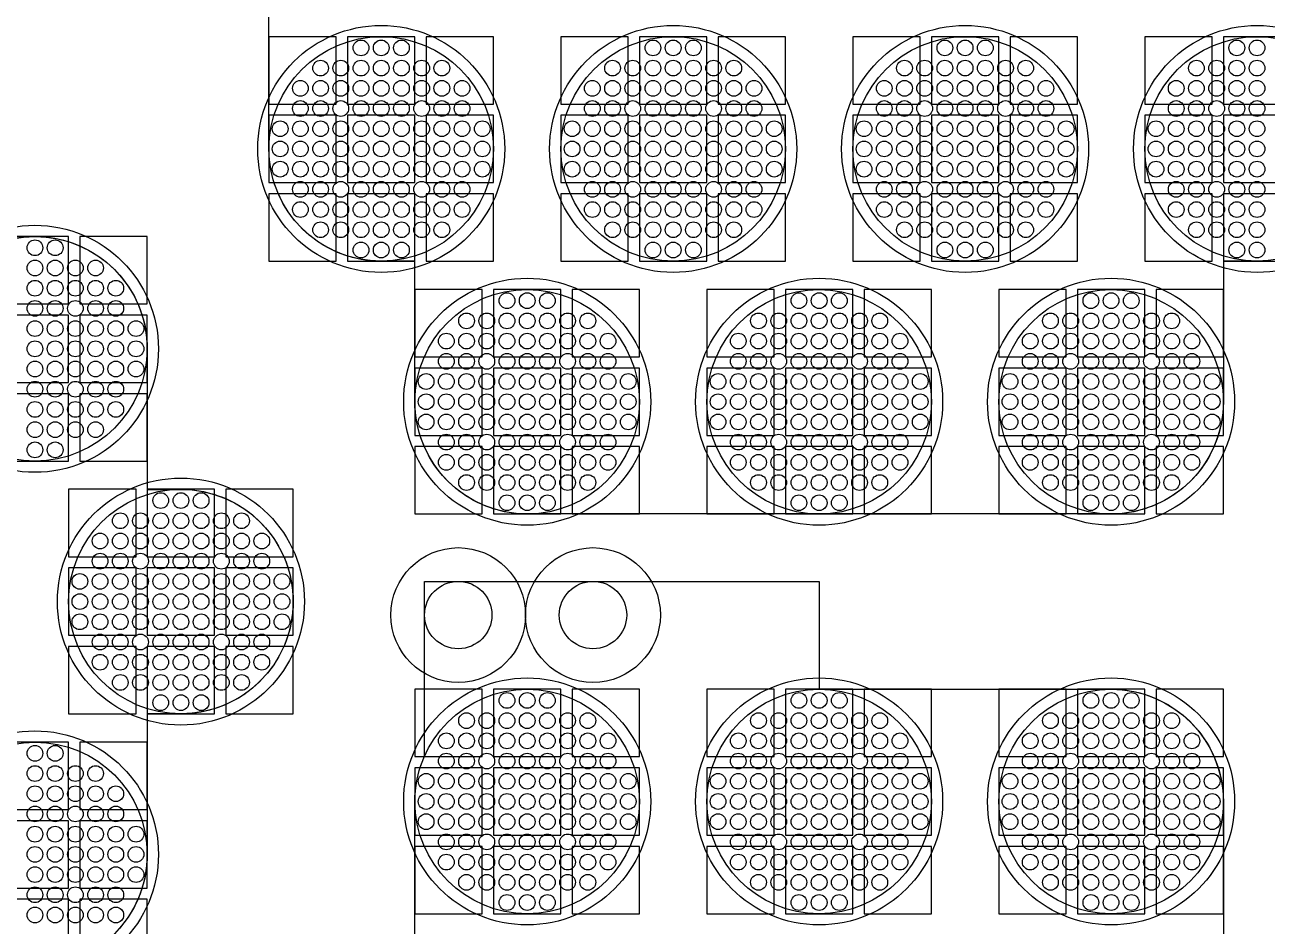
# Model space of a CAD drawing. Extents: x -49 to 54, y -38 to 38.
# Drawn here: x -17.14 to -11.61, y -6.16 to -2.14 of the extents above; entities that cross this region are included whole.
import ezdxf

# ---------------------------------------------------------------- set-up
doc = ezdxf.new("R2010")
doc.units = 0
for name, color, linetype in [('ADHESIVE_VIA_OPENINGS', 30, 'CONTINUOUS'), ('BACK_LAYER', 5, 'CONTINUOUS'), ('COND_LAYER_LOWER_ELECTRODE', 6, 'CONTINUOUS'), ('CONDUCTIVE_LAYER_BACK_LAYER', 2, 'CONTINUOUS'), ('EMITTER', 3, 'CONTINUOUS'), ('LOWER_ELECTRODE', 1, 'CONTINUOUS'), ('SUBSTRATE_VIA', 4, 'CONTINUOUS')]:
    doc.layers.add(name, color=color, linetype=linetype)

msp = doc.modelspace()

# ---------------------------------------------------------------- linework, layer by layer
at = {"layer": 'ADHESIVE_VIA_OPENINGS'}
for centre in [(-15.2116, -4.7726), (-14.6116, -4.7726)]:
    msp.add_circle(centre, 0.3, dxfattribs=at)
at = {"layer": 'BACK_LAYER'}
for points in [[(-16.0546, -2.4968), (-15.7546, -2.4968), (-15.7546, -2.1968), (-16.0546, -2.1968)], [(-15.7046, -2.4968), (-15.4046, -2.4968), (-15.4046, -2.1968), (-15.7046, -2.1968)], [(-15.3546, -2.4968), (-15.0546, -2.4968), (-15.0546, -2.1968), (-15.3546, -2.1968)], [(-14.7546, -2.4968), (-14.4546, -2.4968), (-14.4546, -2.1968), (-14.7546, -2.1968)], [(-14.4046, -2.4968), (-14.1046, -2.4968), (-14.1046, -2.1968), (-14.4046, -2.1968)], [(-14.0546, -2.4968), (-13.7546, -2.4968), (-13.7546, -2.1968), (-14.0546, -2.1968)], [(-13.4546, -2.4968), (-13.1546, -2.4968), (-13.1546, -2.1968), (-13.4546, -2.1968)], [(-13.1046, -2.4968), (-12.8046, -2.4968), (-12.8046, -2.1968), (-13.1046, -2.1968)], [(-12.7546, -2.4968), (-12.4546, -2.4968), (-12.4546, -2.1968), (-12.7546, -2.1968)], [(-12.1546, -2.4968), (-11.8546, -2.4968), (-11.8546, -2.1968), (-12.1546, -2.1968)], [(-11.8046, -2.4968), (-11.5046, -2.4968), (-11.5046, -2.1968), (-11.8046, -2.1968)], [(-16.0546, -2.8468), (-15.7546, -2.8468), (-15.7546, -2.5468), (-16.0546, -2.5468)], [(-15.7046, -2.8468), (-15.4046, -2.8468), (-15.4046, -2.5468), (-15.7046, -2.5468)], [(-15.3546, -2.8468), (-15.0546, -2.8468), (-15.0546, -2.5468), (-15.3546, -2.5468)], [(-14.7546, -2.8468), (-14.4546, -2.8468), (-14.4546, -2.5468), (-14.7546, -2.5468)], [(-14.4046, -2.8468), (-14.1046, -2.8468), (-14.1046, -2.5468), (-14.4046, -2.5468)], [(-14.0546, -2.8468), (-13.7546, -2.8468), (-13.7546, -2.5468), (-14.0546, -2.5468)], [(-13.4546, -2.8468), (-13.1546, -2.8468), (-13.1546, -2.5468), (-13.4546, -2.5468)], [(-13.1046, -2.8468), (-12.8046, -2.8468), (-12.8046, -2.5468), (-13.1046, -2.5468)], [(-12.7546, -2.8468), (-12.4546, -2.8468), (-12.4546, -2.5468), (-12.7546, -2.5468)], [(-12.1546, -2.8468), (-11.8546, -2.8468), (-11.8546, -2.5468), (-12.1546, -2.5468)], [(-11.8046, -2.8468), (-11.5046, -2.8468), (-11.5046, -2.5468), (-11.8046, -2.5468)], [(-16.0546, -3.1968), (-15.7546, -3.1968), (-15.7546, -2.8968), (-16.0546, -2.8968)], [(-15.7046, -3.1968), (-15.4046, -3.1968), (-15.4046, -2.8968), (-15.7046, -2.8968)], [(-15.3546, -3.1968), (-15.0546, -3.1968), (-15.0546, -2.8968), (-15.3546, -2.8968)], [(-14.7546, -3.1968), (-14.4546, -3.1968), (-14.4546, -2.8968), (-14.7546, -2.8968)], [(-14.4046, -3.1968), (-14.1046, -3.1968), (-14.1046, -2.8968), (-14.4046, -2.8968)], [(-14.0546, -3.1968), (-13.7546, -3.1968), (-13.7546, -2.8968), (-14.0546, -2.8968)], [(-13.4546, -3.1968), (-13.1546, -3.1968), (-13.1546, -2.8968), (-13.4546, -2.8968)], [(-13.1046, -3.1968), (-12.8046, -3.1968), (-12.8046, -2.8968), (-13.1046, -2.8968)], [(-12.7546, -3.1968), (-12.4546, -3.1968), (-12.4546, -2.8968), (-12.7546, -2.8968)], [(-12.1546, -3.1968), (-11.8546, -3.1968), (-11.8546, -2.8968), (-12.1546, -2.8968)], [(-11.8046, -3.1968), (-11.5046, -3.1968), (-11.5046, -2.8968), (-11.8046, -2.8968)], [(-17.2465, -3.387), (-16.9465, -3.387), (-16.9465, -3.087), (-17.2465, -3.087)], [(-16.8965, -3.387), (-16.5965, -3.387), (-16.5965, -3.087), (-16.8965, -3.087)], [(-15.4046, -3.6226), (-15.1046, -3.6226), (-15.1046, -3.3226), (-15.4046, -3.3226)], [(-15.0546, -3.6226), (-14.7546, -3.6226), (-14.7546, -3.3226), (-15.0546, -3.3226)], [(-14.7046, -3.6226), (-14.4046, -3.6226), (-14.4046, -3.3226), (-14.7046, -3.3226)], [(-14.1046, -3.6226), (-13.8046, -3.6226), (-13.8046, -3.3226), (-14.1046, -3.3226)], [(-13.7546, -3.6226), (-13.4546, -3.6226), (-13.4546, -3.3226), (-13.7546, -3.3226)], [(-13.4046, -3.6226), (-13.1046, -3.6226), (-13.1046, -3.3226), (-13.4046, -3.3226)], [(-12.8046, -3.6226), (-12.5046, -3.6226), (-12.5046, -3.3226), (-12.8046, -3.3226)], [(-12.4546, -3.6226), (-12.1546, -3.6226), (-12.1546, -3.3226), (-12.4546, -3.3226)], [(-12.1046, -3.6226), (-11.8046, -3.6226), (-11.8046, -3.3226), (-12.1046, -3.3226)], [(-17.2465, -3.737), (-16.9465, -3.737), (-16.9465, -3.437), (-17.2465, -3.437)], [(-16.8965, -3.737), (-16.5965, -3.737), (-16.5965, -3.437), (-16.8965, -3.437)], [(-15.4046, -3.9726), (-15.1046, -3.9726), (-15.1046, -3.6726), (-15.4046, -3.6726)], [(-15.0546, -3.9726), (-14.7546, -3.9726), (-14.7546, -3.6726), (-15.0546, -3.6726)], [(-14.7046, -3.9726), (-14.4046, -3.9726), (-14.4046, -3.6726), (-14.7046, -3.6726)], [(-14.1046, -3.9726), (-13.8046, -3.9726), (-13.8046, -3.6726), (-14.1046, -3.6726)], [(-13.7546, -3.9726), (-13.4546, -3.9726), (-13.4546, -3.6726), (-13.7546, -3.6726)], [(-13.4046, -3.9726), (-13.1046, -3.9726), (-13.1046, -3.6726), (-13.4046, -3.6726)], [(-12.8046, -3.9726), (-12.5046, -3.9726), (-12.5046, -3.6726), (-12.8046, -3.6726)], [(-12.4546, -3.9726), (-12.1546, -3.9726), (-12.1546, -3.6726), (-12.4546, -3.6726)], [(-12.1046, -3.9726), (-11.8046, -3.9726), (-11.8046, -3.6726), (-12.1046, -3.6726)], [(-17.2465, -4.087), (-16.9465, -4.087), (-16.9465, -3.787), (-17.2465, -3.787)], [(-16.8965, -4.087), (-16.5965, -4.087), (-16.5965, -3.787), (-16.8965, -3.787)], [(-15.4046, -4.3226), (-15.1046, -4.3226), (-15.1046, -4.0226), (-15.4046, -4.0226)], [(-15.0546, -4.3226), (-14.7546, -4.3226), (-14.7546, -4.0226), (-15.0546, -4.0226)], [(-14.7046, -4.3226), (-14.4046, -4.3226), (-14.4046, -4.0226), (-14.7046, -4.0226)], [(-14.1046, -4.3226), (-13.8046, -4.3226), (-13.8046, -4.0226), (-14.1046, -4.0226)], [(-13.7546, -4.3226), (-13.4546, -4.3226), (-13.4546, -4.0226), (-13.7546, -4.0226)], [(-13.4046, -4.3226), (-13.1046, -4.3226), (-13.1046, -4.0226), (-13.4046, -4.0226)], [(-12.8046, -4.3226), (-12.5046, -4.3226), (-12.5046, -4.0226), (-12.8046, -4.0226)], [(-12.4546, -4.3226), (-12.1546, -4.3226), (-12.1546, -4.0226), (-12.4546, -4.0226)], [(-12.1046, -4.3226), (-11.8046, -4.3226), (-11.8046, -4.0226), (-12.1046, -4.0226)], [(-16.9465, -4.5128), (-16.6465, -4.5128), (-16.6465, -4.2128), (-16.9465, -4.2128)], [(-16.5965, -4.5128), (-16.2965, -4.5128), (-16.2965, -4.2128), (-16.5965, -4.2128)], [(-16.2465, -4.5128), (-15.9465, -4.5128), (-15.9465, -4.2128), (-16.2465, -4.2128)], [(-16.9465, -4.8628), (-16.6465, -4.8628), (-16.6465, -4.5628), (-16.9465, -4.5628)], [(-16.5965, -4.8628), (-16.2965, -4.8628), (-16.2965, -4.5628), (-16.5965, -4.5628)], [(-16.2465, -4.8628), (-15.9465, -4.8628), (-15.9465, -4.5628), (-16.2465, -4.5628)], [(-16.9465, -5.2128), (-16.6465, -5.2128), (-16.6465, -4.9128), (-16.9465, -4.9128)], [(-16.5965, -5.2128), (-16.2965, -5.2128), (-16.2965, -4.9128), (-16.5965, -4.9128)], [(-16.2465, -5.2128), (-15.9465, -5.2128), (-15.9465, -4.9128), (-16.2465, -4.9128)], [(-15.4046, -5.403), (-15.1046, -5.403), (-15.1046, -5.103), (-15.4046, -5.103)], [(-15.0546, -5.403), (-14.7546, -5.403), (-14.7546, -5.103), (-15.0546, -5.103)], [(-14.7046, -5.403), (-14.4046, -5.403), (-14.4046, -5.103), (-14.7046, -5.103)], [(-14.1046, -5.403), (-13.8046, -5.403), (-13.8046, -5.103), (-14.1046, -5.103)], [(-13.7546, -5.403), (-13.4546, -5.403), (-13.4546, -5.103), (-13.7546, -5.103)], [(-13.4046, -5.403), (-13.1046, -5.403), (-13.1046, -5.103), (-13.4046, -5.103)], [(-12.8046, -5.403), (-12.5046, -5.403), (-12.5046, -5.103), (-12.8046, -5.103)], [(-12.4546, -5.403), (-12.1546, -5.403), (-12.1546, -5.103), (-12.4546, -5.103)], [(-12.1046, -5.403), (-11.8046, -5.403), (-11.8046, -5.103), (-12.1046, -5.103)], [(-17.2465, -5.6386), (-16.9465, -5.6386), (-16.9465, -5.3386), (-17.2465, -5.3386)], [(-16.8965, -5.6386), (-16.5965, -5.6386), (-16.5965, -5.3386), (-16.8965, -5.3386)], [(-15.4046, -5.753), (-15.1046, -5.753), (-15.1046, -5.453), (-15.4046, -5.453)], [(-15.0546, -5.753), (-14.7546, -5.753), (-14.7546, -5.453), (-15.0546, -5.453)], [(-14.7046, -5.753), (-14.4046, -5.753), (-14.4046, -5.453), (-14.7046, -5.453)], [(-14.1046, -5.753), (-13.8046, -5.753), (-13.8046, -5.453), (-14.1046, -5.453)], [(-13.7546, -5.753), (-13.4546, -5.753), (-13.4546, -5.453), (-13.7546, -5.453)], [(-13.4046, -5.753), (-13.1046, -5.753), (-13.1046, -5.453), (-13.4046, -5.453)], [(-12.8046, -5.753), (-12.5046, -5.753), (-12.5046, -5.453), (-12.8046, -5.453)], [(-12.4546, -5.753), (-12.1546, -5.753), (-12.1546, -5.453), (-12.4546, -5.453)], [(-12.1046, -5.753), (-11.8046, -5.753), (-11.8046, -5.453), (-12.1046, -5.453)], [(-17.2465, -5.9886), (-16.9465, -5.9886), (-16.9465, -5.6886), (-17.2465, -5.6886)], [(-16.8965, -5.9886), (-16.5965, -5.9886), (-16.5965, -5.6886), (-16.8965, -5.6886)], [(-15.4046, -6.103), (-15.1046, -6.103), (-15.1046, -5.803), (-15.4046, -5.803)], [(-15.0546, -6.103), (-14.7546, -6.103), (-14.7546, -5.803), (-15.0546, -5.803)], [(-14.7046, -6.103), (-14.4046, -6.103), (-14.4046, -5.803), (-14.7046, -5.803)], [(-14.1046, -6.103), (-13.8046, -6.103), (-13.8046, -5.803), (-14.1046, -5.803)], [(-13.7546, -6.103), (-13.4546, -6.103), (-13.4546, -5.803), (-13.7546, -5.803)], [(-13.4046, -6.103), (-13.1046, -6.103), (-13.1046, -5.803), (-13.4046, -5.803)], [(-12.8046, -6.103), (-12.5046, -6.103), (-12.5046, -5.803), (-12.8046, -5.803)], [(-12.4546, -6.103), (-12.1546, -6.103), (-12.1546, -5.803), (-12.4546, -5.803)], [(-12.1046, -6.103), (-11.8046, -6.103), (-11.8046, -5.803), (-12.1046, -5.803)], [(-17.2465, -6.3386), (-16.9465, -6.3386), (-16.9465, -6.0386), (-17.2465, -6.0386)], [(-16.8965, -6.3386), (-16.5965, -6.3386), (-16.5965, -6.0386), (-16.8965, -6.0386)]]:
    msp.add_lwpolyline(points, close=True, dxfattribs=at)
at = {"layer": 'COND_LAYER_LOWER_ELECTRODE'}
for centre in [(-15.5546, -2.6968), (-14.2546, -2.6968), (-12.9546, -2.6968), (-11.6546, -2.6968), (-17.0965, -3.587), (-14.9046, -3.8226), (-13.6046, -3.8226), (-12.3046, -3.8226), (-16.4465, -4.7128), (-14.9046, -5.603), (-13.6046, -5.603), (-12.3046, -5.603), (-17.0965, -5.8386)]:
    msp.add_circle(centre, 0.55, dxfattribs=at)
at = {"layer": 'CONDUCTIVE_LAYER_BACK_LAYER'}
for points in [[(-11.605, -3.1943), (-11.6248, -3.1959), (-11.6447, -3.1967), (-11.8046, -3.1967), (-11.8046, -3.8226), (-11.805, -3.8425), (-11.8062, -3.8623), (-11.8082, -3.8821), (-11.811, -3.9018), (-11.8145, -3.9214), (-11.8188, -3.9408), (-11.8239, -3.96), (-11.8297, -3.979), (-11.8363, -3.9978), (-11.8437, -4.0162), (-11.8517, -4.0344), (-11.8605, -4.0522), (-11.87, -4.0697), (-11.8802, -4.0868), (-11.891, -4.1035), (-11.9025, -4.1197), (-11.9146, -4.1354), (-11.9274, -4.1507), (-11.9407, -4.1654), (-11.9546, -4.1796), (-11.9691, -4.1933), (-11.9841, -4.2063), (-11.9996, -4.2188), (-12.0156, -4.2306), (-12.032, -4.2417), (-12.0489, -4.2523), (-12.0662, -4.2621), (-12.0839, -4.2712), (-12.1019, -4.2796), (-12.1202, -4.2873), (-12.1388, -4.2943), (-12.1577, -4.3005), (-12.1768, -4.306), (-12.1962, -4.3107), (-12.2156, -4.3146), (-12.2353, -4.3178), (-12.255, -4.3201), (-12.2748, -4.3217), (-12.2947, -4.3225), (-14.9146, -4.3225), (-14.9345, -4.3217), (-14.9543, -4.3201), (-14.974, -4.3178), (-14.9936, -4.3146), (-15.0131, -4.3107), (-15.0325, -4.306), (-15.0516, -4.3005), (-15.0705, -4.2943), (-15.0891, -4.2873), (-15.1074, -4.2796), (-15.1254, -4.2712), (-15.1431, -4.2621), (-15.1604, -4.2523), (-15.1772, -4.2417), (-15.1937, -4.2306), (-15.2097, -4.2188), (-15.2252, -4.2063), (-15.2402, -4.1933), (-15.2547, -4.1796), (-15.2686, -4.1654), (-15.2819, -4.1507), (-15.2947, -4.1354), (-15.3068, -4.1197), (-15.3183, -4.1035), (-15.3291, -4.0868), (-15.3393, -4.0697), (-15.3488, -4.0522), (-15.3576, -4.0344), (-15.3656, -4.0162), (-15.373, -3.9978), (-15.3796, -3.979), (-15.3854, -3.96), (-15.3905, -3.9408), (-15.3948, -3.9214), (-15.3983, -3.9018), (-15.4011, -3.8821), (-15.4031, -3.8623), (-15.4043, -3.8425), (-15.4046, -3.8226), (-15.4046, -3.1967), (-15.5646, -3.1967), (-15.5845, -3.1959), (-15.6043, -3.1943), (-15.624, -3.1919), (-15.6436, -3.1888), (-15.6631, -3.1849), (-15.6825, -3.1802), (-15.7016, -3.1747), (-15.7205, -3.1685), (-15.7391, -3.1615), (-15.7574, -3.1538), (-15.7754, -3.1454), (-15.7931, -3.1362), (-15.8104, -3.1264), (-15.8272, -3.1159), (-15.8437, -3.1047), (-15.8597, -3.0929), (-15.8752, -3.0805), (-15.8902, -3.0674), (-15.9047, -3.0538), (-15.9186, -3.0396), (-15.9319, -3.0249), (-15.9447, -3.0096), (-15.9568, -2.9939), (-15.9683, -2.9776), (-15.9791, -2.961), (-15.9893, -2.9439), (-15.9988, -2.9264), (-16.0076, -2.9086), (-16.0156, -2.8904), (-16.023, -2.8719), (-16.0296, -2.8532), (-16.0354, -2.8342), (-16.0405, -2.8149), (-16.0448, -2.7955), (-16.0483, -2.776), (-16.0511, -2.7563), (-16.0531, -2.7365), (-16.0543, -2.7166), (-16.0546, -2.6968), (-16.0546, -2.0708)], [(-17.2465, -3.0871), (-17.0866, -3.0871), (-17.0667, -3.0878), (-17.0469, -3.0894), (-17.0271, -3.0918), (-17.0075, -3.0949), (-16.988, -3.0989), (-16.9687, -3.1036), (-16.9496, -3.109), (-16.9307, -3.1152), (-16.9121, -3.1222), (-16.8937, -3.1299), (-16.8757, -3.1383), (-16.8581, -3.1475), (-16.8408, -3.1573), (-16.8239, -3.1678), (-16.8075, -3.179), (-16.7915, -3.1908), (-16.776, -3.2032), (-16.761, -3.2163), (-16.7465, -3.2299), (-16.7326, -3.2441), (-16.7192, -3.2588), (-16.7065, -3.2741), (-16.6943, -3.2899), (-16.6829, -3.3061), (-16.672, -3.3227), (-16.6618, -3.3398), (-16.6524, -3.3573), (-16.6436, -3.3751), (-16.6355, -3.3933), (-16.6282, -3.4118), (-16.6216, -3.4306), (-16.6158, -3.4496), (-16.6107, -3.4688), (-16.6064, -3.4882), (-16.6028, -3.5078), (-16.6001, -3.5274), (-16.5981, -3.5472), (-16.5969, -3.5671), (-16.5965, -3.587), (-16.5965, -4.2129), (-16.4366, -4.2129), (-16.4167, -4.2137), (-16.3969, -4.2153), (-16.3771, -4.2176), (-16.3575, -4.2208), (-16.338, -4.2247), (-16.3187, -4.2294), (-16.2996, -4.2349), (-16.2807, -4.2411), (-16.2621, -4.248), (-16.2437, -4.2557), (-16.2257, -4.2642), (-16.2081, -4.2733), (-16.1908, -4.2831), (-16.1739, -4.2936), (-16.1575, -4.3048), (-16.1415, -4.3166), (-16.126, -4.3291), (-16.111, -4.3421), (-16.0965, -4.3557), (-16.0826, -4.3699), (-16.0692, -4.3847), (-16.0565, -4.3999), (-16.0443, -4.4157), (-16.0329, -4.4319), (-16.022, -4.4486), (-16.0118, -4.4657), (-16.0024, -4.4831), (-15.9936, -4.501), (-15.9855, -4.5192), (-15.9782, -4.5376), (-15.9716, -4.5564), (-15.9658, -4.5754), (-15.9607, -4.5946), (-15.9564, -4.614), (-15.9528, -4.6336), (-15.9501, -4.6533), (-15.9481, -4.6731), (-15.9469, -4.6929), (-15.9465, -4.7128), (-15.9469, -4.7327), (-15.9481, -4.7525), (-15.9501, -4.7723), (-15.9528, -4.792), (-15.9564, -4.8116), (-15.9607, -4.831), (-15.9658, -4.8502), (-15.9716, -4.8692), (-15.9782, -4.8879), (-15.9855, -4.9064), (-15.9936, -4.9246), (-16.0024, -4.9424), (-16.0118, -4.9599), (-16.022, -4.977), (-16.0329, -4.9937), (-16.0443, -5.0099), (-16.0565, -5.0256), (-16.0692, -5.0409), (-16.0826, -5.0556), (-16.0965, -5.0698), (-16.111, -5.0835), (-16.126, -5.0965), (-16.1415, -5.109), (-16.1575, -5.1208), (-16.1739, -5.1319), (-16.1908, -5.1424), (-16.2081, -5.1523), (-16.2257, -5.1614), (-16.2437, -5.1698), (-16.2621, -5.1775), (-16.2807, -5.1845), (-16.2996, -5.1907), (-16.3187, -5.1962), (-16.338, -5.2009), (-16.3575, -5.2048), (-16.3771, -5.208), (-16.3969, -5.2103), (-16.4167, -5.2119), (-16.4366, -5.2127), (-16.5965, -5.2127), (-16.5965, -5.8386), (-16.5969, -5.8585), (-16.5981, -5.8783), (-16.6001, -5.8981), (-16.6028, -5.9178), (-16.6064, -5.9374), (-16.6107, -5.9568), (-16.6158, -5.976), (-16.6216, -5.995), (-16.6282, -6.0138), (-16.6355, -6.0323), (-16.6436, -6.0504), (-16.6524, -6.0683), (-16.6618, -6.0857), (-16.672, -6.1028), (-16.6829, -6.1195), (-16.6943, -6.1357), (-16.7065, -6.1515), (-16.7192, -6.1667)], [(-15.4046, -6.2289), (-15.4046, -5.603), (-15.4043, -5.5831), (-15.4031, -5.5633), (-15.4011, -5.5435), (-15.3983, -5.5238), (-15.3948, -5.5042), (-15.3905, -5.4848), (-15.3854, -5.4656), (-15.3796, -5.4466), (-15.373, -5.4278), (-15.3656, -5.4093), (-15.3616, -5.4002), (-15.3616, -4.6226), (-13.6046, -4.6226), (-13.6046, -5.1031), (-12.2947, -5.1031), (-12.2748, -5.1039), (-12.255, -5.1054), (-12.2353, -5.1078), (-12.2156, -5.111), (-12.1962, -5.1149), (-12.1768, -5.1196), (-12.1577, -5.1251), (-12.1388, -5.1313), (-12.1202, -5.1382), (-12.1019, -5.1459), (-12.0839, -5.1544), (-12.0662, -5.1635), (-12.0489, -5.1733), (-12.032, -5.1838), (-12.0156, -5.195), (-11.9996, -5.2068), (-11.9841, -5.2192), (-11.9691, -5.2323), (-11.9546, -5.2459), (-11.9407, -5.2601), (-11.9274, -5.2749), (-11.9146, -5.2901), (-11.9025, -5.3059), (-11.891, -5.3221), (-11.8802, -5.3388), (-11.87, -5.3559), (-11.8605, -5.3733), (-11.8517, -5.3912), (-11.8437, -5.4093), (-11.8363, -5.4278), (-11.8297, -5.4466), (-11.8239, -5.4656), (-11.8188, -5.4848), (-11.8145, -5.5042), (-11.811, -5.5238), (-11.8082, -5.5435), (-11.8062, -5.5633), (-11.805, -5.5831), (-11.8046, -5.603), (-11.8046, -6.2289)]]:
    msp.add_lwpolyline(points, dxfattribs=at)
at = {"layer": 'EMITTER'}
for centre in [(-15.5546, -2.6968), (-14.2546, -2.6968), (-12.9546, -2.6968), (-11.6546, -2.6968), (-17.0965, -3.587), (-14.9046, -3.8226), (-13.6046, -3.8226), (-12.3046, -3.8226), (-16.4465, -4.7128), (-14.9046, -5.603), (-13.6046, -5.603), (-12.3046, -5.603), (-17.0965, -5.8386)]:
    msp.add_circle(centre, 0.5, dxfattribs=at)
at = {"layer": 'LOWER_ELECTRODE'}
for centre in [(-15.6446, -2.2468), (-15.5546, -2.2468), (-15.4646, -2.2468), (-14.3446, -2.2468), (-14.2546, -2.2468), (-14.1646, -2.2468), (-13.0446, -2.2468), (-12.9546, -2.2468), (-12.8646, -2.2468), (-11.7446, -2.2468), (-11.6546, -2.2468), (-15.8246, -2.3368), (-15.7346, -2.3368), (-15.6446, -2.3368), (-15.5546, -2.3368), (-15.4646, -2.3368), (-15.3746, -2.3368), (-15.2846, -2.3368), (-14.5246, -2.3368), (-14.4346, -2.3368), (-14.3446, -2.3368), (-14.2546, -2.3368), (-14.1646, -2.3368), (-14.0746, -2.3368), (-13.9846, -2.3368), (-13.2246, -2.3368), (-13.1346, -2.3368), (-13.0446, -2.3368), (-12.9546, -2.3368), (-12.8646, -2.3368), (-12.7746, -2.3368), (-12.6846, -2.3368), (-11.9246, -2.3368), (-11.8346, -2.3368), (-11.7446, -2.3368), (-11.6546, -2.3368), (-15.9146, -2.4268), (-15.8246, -2.4268), (-15.7346, -2.4268), (-15.6446, -2.4268), (-15.5546, -2.4268), (-15.4646, -2.4268), (-15.3746, -2.4268), (-15.2846, -2.4268), (-15.1946, -2.4268), (-14.6146, -2.4268), (-14.5246, -2.4268), (-14.4346, -2.4268), (-14.3446, -2.4268), (-14.2546, -2.4268), (-14.1646, -2.4268), (-14.0746, -2.4268), (-13.9846, -2.4268), (-13.8946, -2.4268), (-13.3146, -2.4268), (-13.2246, -2.4268), (-13.1346, -2.4268), (-13.0446, -2.4268), (-12.9546, -2.4268), (-12.8646, -2.4268), (-12.7746, -2.4268), (-12.6846, -2.4268), (-12.5946, -2.4268), (-12.0146, -2.4268), (-11.9246, -2.4268), (-11.8346, -2.4268), (-11.7446, -2.4268), (-11.6546, -2.4268), (-15.9146, -2.5168), (-15.8246, -2.5168), (-15.7346, -2.5168), (-15.6446, -2.5168), (-15.5546, -2.5168), (-15.4646, -2.5168), (-15.3746, -2.5168), (-15.2846, -2.5168), (-15.1946, -2.5168), (-14.6146, -2.5168), (-14.5246, -2.5168), (-14.4346, -2.5168), (-14.3446, -2.5168), (-14.2546, -2.5168), (-14.1646, -2.5168), (-14.0746, -2.5168), (-13.9846, -2.5168), (-13.8946, -2.5168), (-13.3146, -2.5168), (-13.2246, -2.5168), (-13.1346, -2.5168), (-13.0446, -2.5168), (-12.9546, -2.5168), (-12.8646, -2.5168), (-12.7746, -2.5168), (-12.6846, -2.5168), (-12.5946, -2.5168), (-12.0146, -2.5168), (-11.9246, -2.5168), (-11.8346, -2.5168), (-11.7446, -2.5168), (-11.6546, -2.5168), (-16.0046, -2.6068), (-15.9146, -2.6068), (-15.8246, -2.6068), (-15.7346, -2.6068), (-15.6446, -2.6068), (-15.5546, -2.6068), (-15.4646, -2.6068), (-15.3746, -2.6068), (-15.2846, -2.6068), (-15.1946, -2.6068), (-15.1046, -2.6068), (-14.7046, -2.6068), (-14.6146, -2.6068), (-14.5246, -2.6068), (-14.4346, -2.6068), (-14.3446, -2.6068), (-14.2546, -2.6068), (-14.1646, -2.6068), (-14.0746, -2.6068), (-13.9846, -2.6068), (-13.8946, -2.6068), (-13.8046, -2.6068), (-13.4046, -2.6068), (-13.3146, -2.6068), (-13.2246, -2.6068), (-13.1346, -2.6068), (-13.0446, -2.6068), (-12.9546, -2.6068), (-12.8646, -2.6068), (-12.7746, -2.6068), (-12.6846, -2.6068), (-12.5946, -2.6068), (-12.5046, -2.6068), (-12.1046, -2.6068), (-12.0146, -2.6068), (-11.9246, -2.6068), (-11.8346, -2.6068), (-11.7446, -2.6068), (-11.6546, -2.6068), (-16.0046, -2.6968), (-15.9146, -2.6968), (-15.8246, -2.6968), (-15.7346, -2.6968), (-15.6446, -2.6968), (-15.5546, -2.6968), (-15.4646, -2.6968), (-15.3746, -2.6968), (-15.2846, -2.6968), (-15.1946, -2.6968), (-15.1046, -2.6968), (-14.7046, -2.6968), (-14.6146, -2.6968), (-14.5246, -2.6968), (-14.4346, -2.6968), (-14.3446, -2.6968), (-14.2546, -2.6968), (-14.1646, -2.6968), (-14.0746, -2.6968), (-13.9846, -2.6968), (-13.8946, -2.6968), (-13.8046, -2.6968), (-13.4046, -2.6968), (-13.3146, -2.6968), (-13.2246, -2.6968), (-13.1346, -2.6968), (-13.0446, -2.6968), (-12.9546, -2.6968), (-12.8646, -2.6968), (-12.7746, -2.6968), (-12.6846, -2.6968), (-12.5946, -2.6968), (-12.5046, -2.6968), (-12.1046, -2.6968), (-12.0146, -2.6968), (-11.9246, -2.6968), (-11.8346, -2.6968), (-11.7446, -2.6968), (-11.6546, -2.6968), (-16.0046, -2.7868), (-15.9146, -2.7868), (-15.8246, -2.7868), (-15.7346, -2.7868), (-15.6446, -2.7868), (-15.5546, -2.7868), (-15.4646, -2.7868), (-15.3746, -2.7868), (-15.2846, -2.7868), (-15.1946, -2.7868), (-15.1046, -2.7868), (-14.7046, -2.7868), (-14.6146, -2.7868), (-14.5246, -2.7868), (-14.4346, -2.7868), (-14.3446, -2.7868), (-14.2546, -2.7868), (-14.1646, -2.7868), (-14.0746, -2.7868), (-13.9846, -2.7868), (-13.8946, -2.7868), (-13.8046, -2.7868), (-13.4046, -2.7868), (-13.3146, -2.7868), (-13.2246, -2.7868), (-13.1346, -2.7868), (-13.0446, -2.7868), (-12.9546, -2.7868), (-12.8646, -2.7868), (-12.7746, -2.7868), (-12.6846, -2.7868), (-12.5946, -2.7868), (-12.5046, -2.7868), (-12.1046, -2.7868), (-12.0146, -2.7868), (-11.9246, -2.7868), (-11.8346, -2.7868), (-11.7446, -2.7868), (-11.6546, -2.7868), (-15.9146, -2.8768), (-15.8246, -2.8768), (-15.7346, -2.8768), (-15.6446, -2.8768), (-15.5546, -2.8768), (-15.4646, -2.8768), (-15.3746, -2.8768), (-15.2846, -2.8768), (-15.1946, -2.8768), (-14.6146, -2.8768), (-14.5246, -2.8768), (-14.4346, -2.8768), (-14.3446, -2.8768), (-14.2546, -2.8768), (-14.1646, -2.8768), (-14.0746, -2.8768), (-13.9846, -2.8768), (-13.8946, -2.8768), (-13.3146, -2.8768), (-13.2246, -2.8768), (-13.1346, -2.8768), (-13.0446, -2.8768), (-12.9546, -2.8768), (-12.8646, -2.8768), (-12.7746, -2.8768), (-12.6846, -2.8768), (-12.5946, -2.8768), (-12.0146, -2.8768), (-11.9246, -2.8768), (-11.8346, -2.8768), (-11.7446, -2.8768), (-11.6546, -2.8768), (-15.9146, -2.9668), (-15.8246, -2.9668), (-15.7346, -2.9668), (-15.6446, -2.9668), (-15.5546, -2.9668), (-15.4646, -2.9668), (-15.3746, -2.9668), (-15.2846, -2.9668), (-15.1946, -2.9668), (-14.6146, -2.9668), (-14.5246, -2.9668), (-14.4346, -2.9668), (-14.3446, -2.9668), (-14.2546, -2.9668), (-14.1646, -2.9668), (-14.0746, -2.9668), (-13.9846, -2.9668), (-13.8946, -2.9668), (-13.3146, -2.9668), (-13.2246, -2.9668), (-13.1346, -2.9668), (-13.0446, -2.9668), (-12.9546, -2.9668), (-12.8646, -2.9668), (-12.7746, -2.9668), (-12.6846, -2.9668), (-12.5946, -2.9668), (-12.0146, -2.9668), (-11.9246, -2.9668), (-11.8346, -2.9668), (-11.7446, -2.9668), (-11.6546, -2.9668), (-15.8246, -3.0568), (-15.7346, -3.0568), (-15.6446, -3.0568), (-15.5546, -3.0568), (-15.4646, -3.0568), (-15.3746, -3.0568), (-15.2846, -3.0568), (-14.5246, -3.0568), (-14.4346, -3.0568), (-14.3446, -3.0568), (-14.2546, -3.0568), (-14.1646, -3.0568), (-14.0746, -3.0568), (-13.9846, -3.0568), (-13.2246, -3.0568), (-13.1346, -3.0568), (-13.0446, -3.0568), (-12.9546, -3.0568), (-12.8646, -3.0568), (-12.7746, -3.0568), (-12.6846, -3.0568), (-11.9246, -3.0568), (-11.8346, -3.0568), (-11.7446, -3.0568), (-11.6546, -3.0568), (-17.0965, -3.137), (-17.0065, -3.137), (-15.6446, -3.1468), (-15.5546, -3.1468), (-15.4646, -3.1468), (-14.3446, -3.1468), (-14.2546, -3.1468), (-14.1646, -3.1468), (-13.0446, -3.1468), (-12.9546, -3.1468), (-12.8646, -3.1468), (-11.7446, -3.1468), (-11.6546, -3.1468), (-17.0965, -3.227), (-17.0065, -3.227), (-16.9165, -3.227), (-16.8265, -3.227), (-17.0965, -3.317), (-17.0065, -3.317), (-16.9165, -3.317), (-16.8265, -3.317), (-16.7365, -3.317), (-17.0965, -3.407), (-17.0065, -3.407), (-16.9165, -3.407), (-16.8265, -3.407), (-16.7365, -3.407), (-14.9946, -3.3726), (-14.9046, -3.3726), (-14.8146, -3.3726), (-13.6946, -3.3726), (-13.6046, -3.3726), (-13.5146, -3.3726), (-12.3946, -3.3726), (-12.3046, -3.3726), (-12.2146, -3.3726), (-15.1746, -3.4626), (-15.0846, -3.4626), (-14.9946, -3.4626), (-14.9046, -3.4626), (-14.8146, -3.4626), (-14.7246, -3.4626), (-14.6346, -3.4626), (-13.8746, -3.4626), (-13.7846, -3.4626), (-13.6946, -3.4626), (-13.6046, -3.4626), (-13.5146, -3.4626), (-13.4246, -3.4626), (-13.3346, -3.4626), (-12.5746, -3.4626), (-12.4846, -3.4626), (-12.3946, -3.4626), (-12.3046, -3.4626), (-12.2146, -3.4626), (-12.1246, -3.4626), (-12.0346, -3.4626), (-17.0965, -3.497), (-17.0065, -3.497), (-16.9165, -3.497), (-16.8265, -3.497), (-16.7365, -3.497), (-16.6465, -3.497), (-15.2646, -3.5526), (-15.1746, -3.5526), (-15.0846, -3.5526), (-14.9946, -3.5526), (-14.9046, -3.5526), (-14.8146, -3.5526), (-14.7246, -3.5526), (-14.6346, -3.5526), (-14.5446, -3.5526), (-13.9646, -3.5526), (-13.8746, -3.5526), (-13.7846, -3.5526), (-13.6946, -3.5526), (-13.6046, -3.5526), (-13.5146, -3.5526), (-13.4246, -3.5526), (-13.3346, -3.5526), (-13.2446, -3.5526), (-12.6646, -3.5526), (-12.5746, -3.5526), (-12.4846, -3.5526), (-12.3946, -3.5526), (-12.3046, -3.5526), (-12.2146, -3.5526), (-12.1246, -3.5526), (-12.0346, -3.5526), (-11.9446, -3.5526), (-17.0965, -3.587), (-17.0065, -3.587), (-16.9165, -3.587), (-16.8265, -3.587), (-16.7365, -3.587), (-16.6465, -3.587), (-17.0965, -3.677), (-17.0065, -3.677), (-16.9165, -3.677), (-16.8265, -3.677), (-16.7365, -3.677), (-16.6465, -3.677), (-15.2646, -3.6426), (-15.1746, -3.6426), (-15.0846, -3.6426), (-14.9946, -3.6426), (-14.9046, -3.6426), (-14.8146, -3.6426), (-14.7246, -3.6426), (-14.6346, -3.6426), (-14.5446, -3.6426), (-13.9646, -3.6426), (-13.8746, -3.6426), (-13.7846, -3.6426), (-13.6946, -3.6426), (-13.6046, -3.6426), (-13.5146, -3.6426), (-13.4246, -3.6426), (-13.3346, -3.6426), (-13.2446, -3.6426), (-12.6646, -3.6426), (-12.5746, -3.6426), (-12.4846, -3.6426), (-12.3946, -3.6426), (-12.3046, -3.6426), (-12.2146, -3.6426), (-12.1246, -3.6426), (-12.0346, -3.6426), (-11.9446, -3.6426), (-15.3546, -3.7326), (-15.2646, -3.7326), (-15.1746, -3.7326), (-15.0846, -3.7326), (-14.9946, -3.7326), (-14.9046, -3.7326), (-14.8146, -3.7326), (-14.7246, -3.7326), (-14.6346, -3.7326), (-14.5446, -3.7326), (-14.4546, -3.7326), (-14.0546, -3.7326), (-13.9646, -3.7326), (-13.8746, -3.7326), (-13.7846, -3.7326), (-13.6946, -3.7326), (-13.6046, -3.7326), (-13.5146, -3.7326), (-13.4246, -3.7326), (-13.3346, -3.7326), (-13.2446, -3.7326), (-13.1546, -3.7326), (-12.7546, -3.7326), (-12.6646, -3.7326), (-12.5746, -3.7326), (-12.4846, -3.7326), (-12.3946, -3.7326), (-12.3046, -3.7326), (-12.2146, -3.7326), (-12.1246, -3.7326), (-12.0346, -3.7326), (-11.9446, -3.7326), (-11.8546, -3.7326), (-17.0965, -3.767), (-17.0065, -3.767), (-16.9165, -3.767), (-16.8265, -3.767), (-16.7365, -3.767), (-15.3546, -3.8226), (-15.2646, -3.8226), (-15.1746, -3.8226), (-15.0846, -3.8226), (-14.9946, -3.8226), (-14.9046, -3.8226), (-14.8146, -3.8226), (-14.7246, -3.8226), (-14.6346, -3.8226), (-14.5446, -3.8226), (-14.4546, -3.8226), (-14.0546, -3.8226), (-13.9646, -3.8226), (-13.8746, -3.8226), (-13.7846, -3.8226), (-13.6946, -3.8226), (-13.6046, -3.8226), (-13.5146, -3.8226), (-13.4246, -3.8226), (-13.3346, -3.8226), (-13.2446, -3.8226), (-13.1546, -3.8226), (-12.7546, -3.8226), (-12.6646, -3.8226), (-12.5746, -3.8226), (-12.4846, -3.8226), (-12.3946, -3.8226), (-12.3046, -3.8226), (-12.2146, -3.8226), (-12.1246, -3.8226), (-12.0346, -3.8226), (-11.9446, -3.8226), (-11.8546, -3.8226), (-17.0965, -3.857), (-17.0065, -3.857), (-16.9165, -3.857), (-16.8265, -3.857), (-16.7365, -3.857), (-17.0965, -3.947), (-17.0065, -3.947), (-16.9165, -3.947), (-16.8265, -3.947), (-15.3546, -3.9126), (-15.2646, -3.9126), (-15.1746, -3.9126), (-15.0846, -3.9126), (-14.9946, -3.9126), (-14.9046, -3.9126), (-14.8146, -3.9126), (-14.7246, -3.9126), (-14.6346, -3.9126), (-14.5446, -3.9126), (-14.4546, -3.9126), (-14.0546, -3.9126), (-13.9646, -3.9126), (-13.8746, -3.9126), (-13.7846, -3.9126), (-13.6946, -3.9126), (-13.6046, -3.9126), (-13.5146, -3.9126), (-13.4246, -3.9126), (-13.3346, -3.9126), (-13.2446, -3.9126), (-13.1546, -3.9126), (-12.7546, -3.9126), (-12.6646, -3.9126), (-12.5746, -3.9126), (-12.4846, -3.9126), (-12.3946, -3.9126), (-12.3046, -3.9126), (-12.2146, -3.9126), (-12.1246, -3.9126), (-12.0346, -3.9126), (-11.9446, -3.9126), (-11.8546, -3.9126), (-15.2646, -4.0026), (-15.1746, -4.0026), (-15.0846, -4.0026), (-14.9946, -4.0026), (-14.9046, -4.0026), (-14.8146, -4.0026), (-14.7246, -4.0026), (-14.6346, -4.0026), (-14.5446, -4.0026), (-13.9646, -4.0026), (-13.8746, -4.0026), (-13.7846, -4.0026), (-13.6946, -4.0026), (-13.6046, -4.0026), (-13.5146, -4.0026), (-13.4246, -4.0026), (-13.3346, -4.0026), (-13.2446, -4.0026), (-12.6646, -4.0026), (-12.5746, -4.0026), (-12.4846, -4.0026), (-12.3946, -4.0026), (-12.3046, -4.0026), (-12.2146, -4.0026), (-12.1246, -4.0026), (-12.0346, -4.0026), (-11.9446, -4.0026), (-17.0965, -4.037), (-17.0065, -4.037), (-15.2646, -4.0926), (-15.1746, -4.0926), (-15.0846, -4.0926), (-14.9946, -4.0926), (-14.9046, -4.0926), (-14.8146, -4.0926), (-14.7246, -4.0926), (-14.6346, -4.0926), (-14.5446, -4.0926), (-13.9646, -4.0926), (-13.8746, -4.0926), (-13.7846, -4.0926), (-13.6946, -4.0926), (-13.6046, -4.0926), (-13.5146, -4.0926), (-13.4246, -4.0926), (-13.3346, -4.0926), (-13.2446, -4.0926), (-12.6646, -4.0926), (-12.5746, -4.0926), (-12.4846, -4.0926), (-12.3946, -4.0926), (-12.3046, -4.0926), (-12.2146, -4.0926), (-12.1246, -4.0926), (-12.0346, -4.0926), (-11.9446, -4.0926), (-15.1746, -4.1826), (-15.0846, -4.1826), (-14.9946, -4.1826), (-14.9046, -4.1826), (-14.8146, -4.1826), (-14.7246, -4.1826), (-14.6346, -4.1826), (-13.8746, -4.1826), (-13.7846, -4.1826), (-13.6946, -4.1826), (-13.6046, -4.1826), (-13.5146, -4.1826), (-13.4246, -4.1826), (-13.3346, -4.1826), (-12.5746, -4.1826), (-12.4846, -4.1826), (-12.3946, -4.1826), (-12.3046, -4.1826), (-12.2146, -4.1826), (-12.1246, -4.1826), (-12.0346, -4.1826), (-16.5365, -4.2628), (-16.4465, -4.2628), (-16.3565, -4.2628), (-14.9946, -4.2726), (-14.9046, -4.2726), (-14.8146, -4.2726), (-13.6946, -4.2726), (-13.6046, -4.2726), (-13.5146, -4.2726), (-12.3946, -4.2726), (-12.3046, -4.2726), (-12.2146, -4.2726), (-16.7165, -4.3528), (-16.6265, -4.3528), (-16.5365, -4.3528), (-16.4465, -4.3528), (-16.3565, -4.3528), (-16.2665, -4.3528), (-16.1765, -4.3528), (-16.8065, -4.4428), (-16.7165, -4.4428), (-16.6265, -4.4428), (-16.5365, -4.4428), (-16.4465, -4.4428), (-16.3565, -4.4428), (-16.2665, -4.4428), (-16.1765, -4.4428), (-16.0865, -4.4428), (-16.8065, -4.5328), (-16.7165, -4.5328), (-16.6265, -4.5328), (-16.5365, -4.5328), (-16.4465, -4.5328), (-16.3565, -4.5328), (-16.2665, -4.5328), (-16.1765, -4.5328), (-16.0865, -4.5328), (-16.8965, -4.6228), (-16.8065, -4.6228), (-16.7165, -4.6228), (-16.6265, -4.6228), (-16.5365, -4.6228), (-16.4465, -4.6228), (-16.3565, -4.6228), (-16.2665, -4.6228), (-16.1765, -4.6228), (-16.0865, -4.6228), (-15.9965, -4.6228), (-16.8965, -4.7128), (-16.8065, -4.7128), (-16.7165, -4.7128), (-16.6265, -4.7128), (-16.5365, -4.7128), (-16.4465, -4.7128), (-16.3565, -4.7128), (-16.2665, -4.7128), (-16.1765, -4.7128), (-16.0865, -4.7128), (-15.9965, -4.7128), (-16.8965, -4.8028), (-16.8065, -4.8028), (-16.7165, -4.8028), (-16.6265, -4.8028), (-16.5365, -4.8028), (-16.4465, -4.8028), (-16.3565, -4.8028), (-16.2665, -4.8028), (-16.1765, -4.8028), (-16.0865, -4.8028), (-15.9965, -4.8028), (-16.8065, -4.8928), (-16.7165, -4.8928), (-16.6265, -4.8928), (-16.5365, -4.8928), (-16.4465, -4.8928), (-16.3565, -4.8928), (-16.2665, -4.8928), (-16.1765, -4.8928), (-16.0865, -4.8928), (-16.8065, -4.9828), (-16.7165, -4.9828), (-16.6265, -4.9828), (-16.5365, -4.9828), (-16.4465, -4.9828), (-16.3565, -4.9828), (-16.2665, -4.9828), (-16.1765, -4.9828), (-16.0865, -4.9828), (-16.7165, -5.0728), (-16.6265, -5.0728), (-16.5365, -5.0728), (-16.4465, -5.0728), (-16.3565, -5.0728), (-16.2665, -5.0728), (-16.1765, -5.0728), (-16.5365, -5.1628), (-16.4465, -5.1628), (-16.3565, -5.1628), (-14.9946, -5.153), (-14.9046, -5.153), (-14.8146, -5.153), (-13.6946, -5.153), (-13.6046, -5.153), (-13.5146, -5.153), (-12.3946, -5.153), (-12.3046, -5.153), (-12.2146, -5.153), (-15.1746, -5.243), (-15.0846, -5.243), (-14.9946, -5.243), (-14.9046, -5.243), (-14.8146, -5.243), (-14.7246, -5.243), (-14.6346, -5.243), (-13.8746, -5.243), (-13.7846, -5.243), (-13.6946, -5.243), (-13.6046, -5.243), (-13.5146, -5.243), (-13.4246, -5.243), (-13.3346, -5.243), (-12.5746, -5.243), (-12.4846, -5.243), (-12.3946, -5.243), (-12.3046, -5.243), (-12.2146, -5.243), (-12.1246, -5.243), (-12.0346, -5.243), (-15.2646, -5.333), (-15.1746, -5.333), (-15.0846, -5.333), (-14.9946, -5.333), (-14.9046, -5.333), (-14.8146, -5.333), (-14.7246, -5.333), (-14.6346, -5.333), (-14.5446, -5.333), (-13.9646, -5.333), (-13.8746, -5.333), (-13.7846, -5.333), (-13.6946, -5.333), (-13.6046, -5.333), (-13.5146, -5.333), (-13.4246, -5.333), (-13.3346, -5.333), (-13.2446, -5.333), (-12.6646, -5.333), (-12.5746, -5.333), (-12.4846, -5.333), (-12.3946, -5.333), (-12.3046, -5.333), (-12.2146, -5.333), (-12.1246, -5.333), (-12.0346, -5.333), (-11.9446, -5.333), (-17.0965, -5.3886), (-17.0065, -5.3886), (-15.2646, -5.423), (-15.1746, -5.423), (-15.0846, -5.423), (-14.9946, -5.423), (-14.9046, -5.423), (-14.8146, -5.423), (-14.7246, -5.423), (-14.6346, -5.423), (-14.5446, -5.423), (-13.9646, -5.423), (-13.8746, -5.423), (-13.7846, -5.423), (-13.6946, -5.423), (-13.6046, -5.423), (-13.5146, -5.423), (-13.4246, -5.423), (-13.3346, -5.423), (-13.2446, -5.423), (-12.6646, -5.423), (-12.5746, -5.423), (-12.4846, -5.423), (-12.3946, -5.423), (-12.3046, -5.423), (-12.2146, -5.423), (-12.1246, -5.423), (-12.0346, -5.423), (-11.9446, -5.423), (-17.0965, -5.4786), (-17.0065, -5.4786), (-16.9165, -5.4786), (-16.8265, -5.4786), (-15.3546, -5.513), (-15.2646, -5.513), (-15.1746, -5.513), (-15.0846, -5.513), (-14.9946, -5.513), (-14.9046, -5.513), (-14.8146, -5.513), (-14.7246, -5.513), (-14.6346, -5.513), (-14.5446, -5.513), (-14.4546, -5.513), (-14.0546, -5.513), (-13.9646, -5.513), (-13.8746, -5.513), (-13.7846, -5.513), (-13.6946, -5.513), (-13.6046, -5.513), (-13.5146, -5.513), (-13.4246, -5.513), (-13.3346, -5.513), (-13.2446, -5.513), (-13.1546, -5.513), (-12.7546, -5.513), (-12.6646, -5.513), (-12.5746, -5.513), (-12.4846, -5.513), (-12.3946, -5.513), (-12.3046, -5.513), (-12.2146, -5.513), (-12.1246, -5.513), (-12.0346, -5.513), (-11.9446, -5.513), (-11.8546, -5.513), (-17.0965, -5.5686), (-17.0065, -5.5686), (-16.9165, -5.5686), (-16.8265, -5.5686), (-16.7365, -5.5686), (-15.3546, -5.603), (-15.2646, -5.603), (-15.1746, -5.603), (-15.0846, -5.603), (-14.9946, -5.603), (-14.9046, -5.603), (-14.8146, -5.603), (-14.7246, -5.603), (-14.6346, -5.603), (-14.5446, -5.603), (-14.4546, -5.603), (-14.0546, -5.603), (-13.9646, -5.603), (-13.8746, -5.603), (-13.7846, -5.603), (-13.6946, -5.603), (-13.6046, -5.603), (-13.5146, -5.603), (-13.4246, -5.603), (-13.3346, -5.603), (-13.2446, -5.603), (-13.1546, -5.603), (-12.7546, -5.603), (-12.6646, -5.603), (-12.5746, -5.603), (-12.4846, -5.603), (-12.3946, -5.603), (-12.3046, -5.603), (-12.2146, -5.603), (-12.1246, -5.603), (-12.0346, -5.603), (-11.9446, -5.603), (-11.8546, -5.603), (-17.0965, -5.6586), (-17.0065, -5.6586), (-16.9165, -5.6586), (-16.8265, -5.6586), (-16.7365, -5.6586), (-15.3546, -5.693), (-15.2646, -5.693), (-15.1746, -5.693), (-15.0846, -5.693), (-14.9946, -5.693), (-14.9046, -5.693), (-14.8146, -5.693), (-14.7246, -5.693), (-14.6346, -5.693), (-14.5446, -5.693), (-14.4546, -5.693), (-14.0546, -5.693), (-13.9646, -5.693), (-13.8746, -5.693), (-13.7846, -5.693), (-13.6946, -5.693), (-13.6046, -5.693), (-13.5146, -5.693), (-13.4246, -5.693), (-13.3346, -5.693), (-13.2446, -5.693), (-13.1546, -5.693), (-12.7546, -5.693), (-12.6646, -5.693), (-12.5746, -5.693), (-12.4846, -5.693), (-12.3946, -5.693), (-12.3046, -5.693), (-12.2146, -5.693), (-12.1246, -5.693), (-12.0346, -5.693), (-11.9446, -5.693), (-11.8546, -5.693), (-17.0965, -5.7486), (-17.0065, -5.7486), (-16.9165, -5.7486), (-16.8265, -5.7486), (-16.7365, -5.7486), (-16.6465, -5.7486), (-15.2646, -5.783), (-15.1746, -5.783), (-15.0846, -5.783), (-14.9946, -5.783), (-14.9046, -5.783), (-14.8146, -5.783), (-14.7246, -5.783), (-14.6346, -5.783), (-14.5446, -5.783), (-13.9646, -5.783), (-13.8746, -5.783), (-13.7846, -5.783), (-13.6946, -5.783), (-13.6046, -5.783), (-13.5146, -5.783), (-13.4246, -5.783), (-13.3346, -5.783), (-13.2446, -5.783), (-12.6646, -5.783), (-12.5746, -5.783), (-12.4846, -5.783), (-12.3946, -5.783), (-12.3046, -5.783), (-12.2146, -5.783), (-12.1246, -5.783), (-12.0346, -5.783), (-11.9446, -5.783), (-17.0965, -5.8386), (-17.0065, -5.8386), (-16.9165, -5.8386), (-16.8265, -5.8386), (-16.7365, -5.8386), (-16.6465, -5.8386), (-15.2646, -5.873), (-15.1746, -5.873), (-15.0846, -5.873), (-14.9946, -5.873), (-14.9046, -5.873), (-14.8146, -5.873), (-14.7246, -5.873), (-14.6346, -5.873), (-14.5446, -5.873), (-13.9646, -5.873), (-13.8746, -5.873), (-13.7846, -5.873), (-13.6946, -5.873), (-13.6046, -5.873), (-13.5146, -5.873), (-13.4246, -5.873), (-13.3346, -5.873), (-13.2446, -5.873), (-12.6646, -5.873), (-12.5746, -5.873), (-12.4846, -5.873), (-12.3946, -5.873), (-12.3046, -5.873), (-12.2146, -5.873), (-12.1246, -5.873), (-12.0346, -5.873), (-11.9446, -5.873), (-17.0965, -5.9286), (-17.0065, -5.9286), (-16.9165, -5.9286), (-16.8265, -5.9286), (-16.7365, -5.9286), (-16.6465, -5.9286), (-15.1746, -5.963), (-15.0846, -5.963), (-14.9946, -5.963), (-14.9046, -5.963), (-14.8146, -5.963), (-14.7246, -5.963), (-14.6346, -5.963), (-13.8746, -5.963), (-13.7846, -5.963), (-13.6946, -5.963), (-13.6046, -5.963), (-13.5146, -5.963), (-13.4246, -5.963), (-13.3346, -5.963), (-12.5746, -5.963), (-12.4846, -5.963), (-12.3946, -5.963), (-12.3046, -5.963), (-12.2146, -5.963), (-12.1246, -5.963), (-12.0346, -5.963), (-17.0965, -6.0186), (-17.0065, -6.0186), (-16.9165, -6.0186), (-16.8265, -6.0186), (-16.7365, -6.0186), (-14.9946, -6.053), (-14.9046, -6.053), (-14.8146, -6.053), (-13.6946, -6.053), (-13.6046, -6.053), (-13.5146, -6.053), (-12.3946, -6.053), (-12.3046, -6.053), (-12.2146, -6.053), (-17.0965, -6.1086), (-17.0065, -6.1086), (-16.9165, -6.1086), (-16.8265, -6.1086), (-16.7365, -6.1086)]:
    msp.add_circle(centre, 0.035, dxfattribs=at)
at = {"layer": 'SUBSTRATE_VIA'}
for centre in [(-15.2116, -4.7726), (-14.6116, -4.7726)]:
    msp.add_circle(centre, 0.15, dxfattribs=at)

doc.saveas('drawing.dxf')
